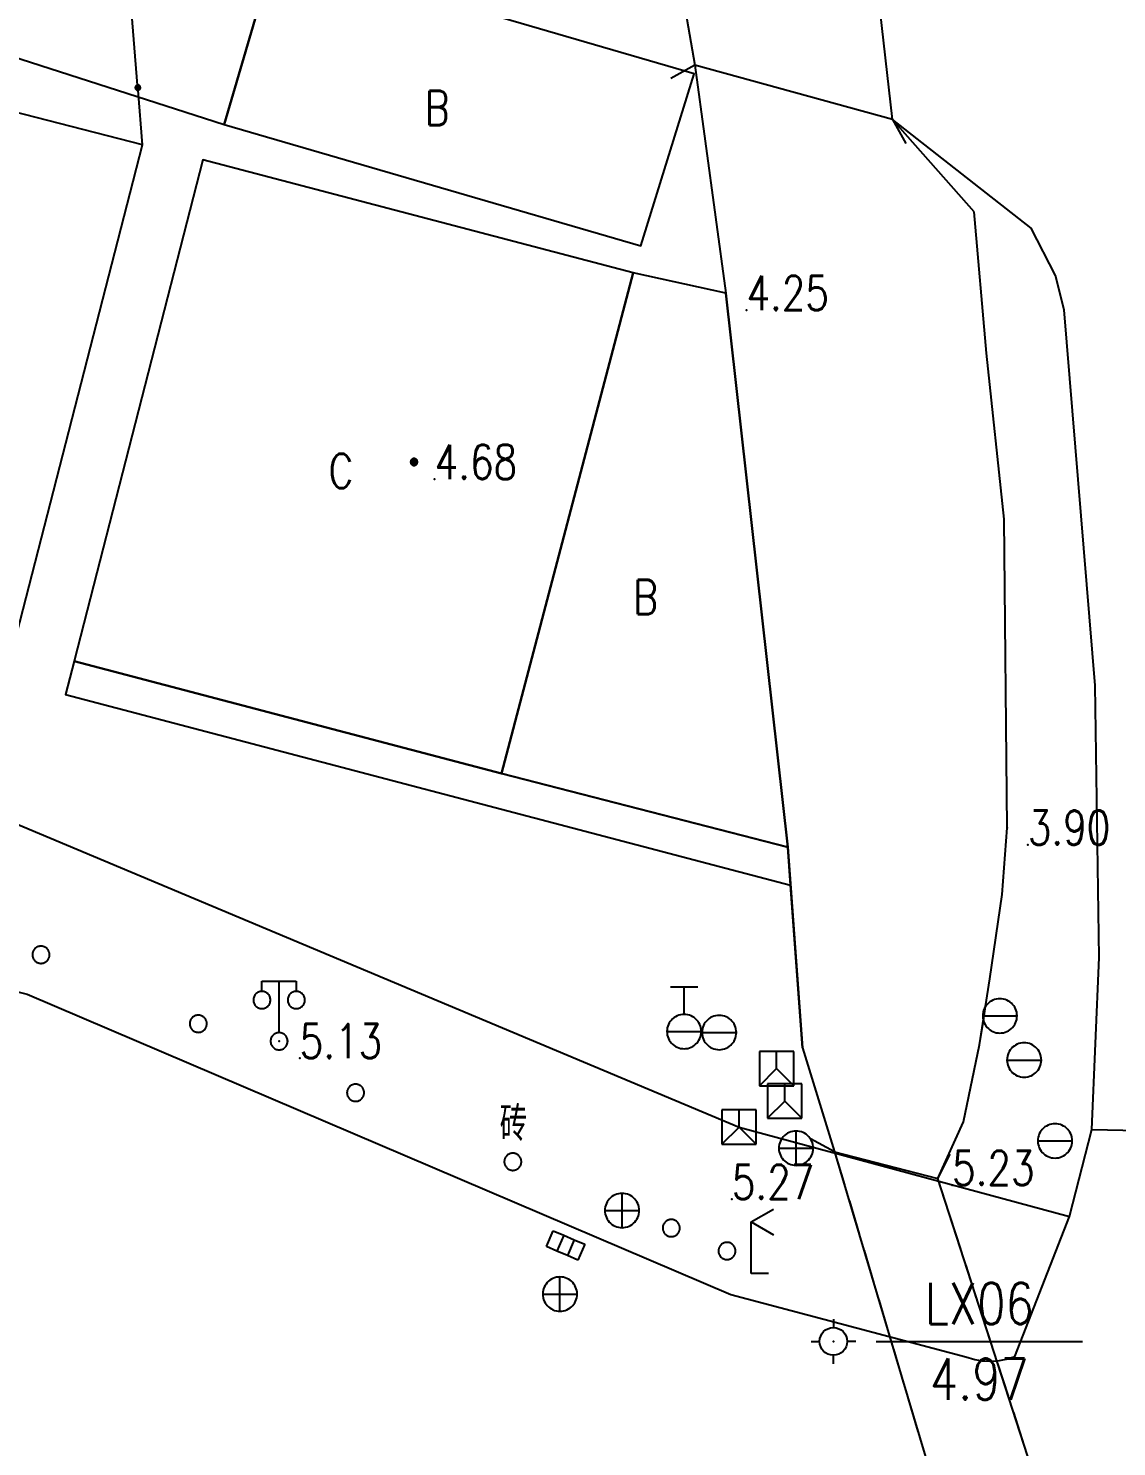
# Model space of a CAD drawing. Extents: x 500064 to 501389, y 2542464 to 2545400.
# Drawn here: x 500824.22 to 500855.9, y 2542714.84 to 2542756.12 of the extents above; entities that cross this region are included whole.
import ezdxf
from ezdxf.enums import TextEntityAlignment as Align

# ---------------------------------------------------------------- set-up
doc = ezdxf.new("R2010")
doc.units = 0
doc.header["$LTSCALE"] = 0.5
doc.linetypes.add('CENTER', pattern=[50.8, 31.75, -6.35, 6.35, -6.35])
doc.layers.get('0').update_dxf_attribs({"linetype": 'CONTINUOUS', "lineweight": 5})
doc.layers.add('地形图', color=8, linetype='CONTINUOUS')
doc.styles.add('HZ', font='romans.shx', dxfattribs={"width": 0.8, "bigfont": 'hztxt.shx'})
doc.linetypes.add('10421', pattern='A,2,[150,AAA.SHX,S=1,R=0,X=0,Y=1],1e-11', length=2)

# ---------------------------------------------------------------- blocks, each defined once
blk = doc.blocks.new('gc116')
for p, q in [((0, 1.3), (0, 0.8)), ((-1.3, 0), (-0.8, 0)), ((1.3, 0), (0.8, 0)), ((0, -1.3), (0, -0.8))]:
    blk.add_line(p, q)
blk.add_circle((0, 0), 0.8)
blk.add_point((0, 0))

msp = doc.modelspace()

# ---------------------------------------------------------------- linework, layer by layer
at = {"layer": '地形图', "linetype": 'Continuous'}
msp.add_line((500848.901, 2542717.9), (500854.901, 2542717.9), dxfattribs=at)
at = {"layer": '地形图', "linetype": '10421', "flags": 128}
msp.add_lwpolyline([(500754.203, 2542974.695), (500766.756, 2542979.856), (500771.623, 2542981.856), (500781.237, 2542982.491), (500786.024, 2542983.55), (500800.67, 2542986.791), (500806.428, 2542987.484), (500807.978, 2542983.96), (500810.981, 2542970.388), (500810.231, 2542968.694), (500811.306, 2542955.454), (500814.267, 2542955.752), (500815.332, 2542919.979), (500816.974, 2542911.232), (500820.027, 2542898.551), (500822.57, 2542885.284), (500823.999, 2542874), (500824.709, 2542862.41), (500825.755, 2542857.145), (500831.565, 2542824.91), (500833.464, 2542814.092), (500834.25, 2542812.692), (500834.285, 2542812.631), (500835.498, 2542807.063), (500836.163, 2542806.226), (500836.427, 2542805.361), (500836.608, 2542804.445), (500837.116, 2542800.81), (500837.792, 2542796.37), (500838.044, 2542793.116), (500837.987, 2542791.001), (500837.869, 2542789.132), (500837.871, 2542786.994), (500838.011, 2542783.971), (500839.096, 2542779.115), (500840.223, 2542774.863), (500841.15, 2542770.816), (500841.902, 2542767.907), (500842.468, 2542765.354), (500843.041, 2542761.362), (500842.763, 2542759.962), (500843.616, 2542755.054), (500844.521, 2542748.413), (500846.324, 2542732.29), (500846.754, 2542726.443), (500847.689, 2542723.418), (500854.649, 2542700.048), (500855.09, 2542699.943), (500858.298, 2542699.182), (500850.693, 2542722.64), (500851.439, 2542724.29), (500851.909, 2542726.528), (500852.204, 2542728.454), (500852.562, 2542730.905), (500852.714, 2542732.854), (500852.624, 2542741.836), (500852.113, 2542746.665), (500851.754, 2542750.779), (500849.371, 2542753.466), (500848.798, 2542758.505), (500849.085, 2542762.204), (500848.623, 2542768.831), (500845.934, 2542785.506), (500845.042, 2542798.204), (500844.494, 2542803.044), (500843.723, 2542805.076), (500842.639, 2542806.261), (500840.726, 2542807.863), (500839.662, 2542813.715), (500839, 2542816.562), (500838.077, 2542819.972), (500834.804, 2542838.464), (500832.418, 2542855.46), (500829.995, 2542873.409), (500829.605, 2542876.218), (500829.128, 2542879.144), (500828.835, 2542880.616), (500827.521, 2542886.528), (500825.949, 2542892.949), (500824.779, 2542897.856), (500823.22, 2542905.406), (500822.712, 2542908.768), (500822.287, 2542912.716), (500821.557, 2542920.901), (500817.898, 2542920.58), (500817.649, 2542956.094), (500816.583, 2542960.45), (500816.1, 2542970.382), (500815.529, 2542978.477), (500815.494, 2542984.207), (500815.638, 2542987.326), (500815.783, 2542989.782), (500815.828, 2542990.167), (500816.047, 2542990.819), (500816.36, 2542991.191), (500816.876, 2542991.479), (500817.597, 2542991.669), (500820.79, 2542992.117), (500825.962, 2542992.799), (500831.554, 2542993.527), (500833.603, 2542993.788), (500834.268, 2542993.813), (500835.917, 2542993.668), (500837.277, 2542997.218), (500847.327, 2542998.788), (500852.507, 2542997.898), (500857.497, 2542998.421), (500866.435, 2542999.958), (500868.339, 2542999.958), (500877.436, 2543001.987), (500883.589, 2543003.61), (500883.838, 2543003.634), (500898.384, 2543004.793), (500910.656, 2543007.233), (500925.139, 2543009.502), (500943.109, 2543010.488), (500961.295, 2543011.662), (500971.348, 2543007.629), (500977.238, 2543002.479), (500975.728, 2543000.389), (500988.993, 2542994.361), (500993.388, 2542992.284), (500997.059, 2542990.332), (500998.052, 2542989.806), (501004.587, 2542986.783), (501007.126, 2542985.473), (501009.481, 2542984.17), (501011.153, 2542983.218), (501012.799, 2542982.6), (501014.711, 2542982.36), (501018.28, 2542982.212), (501036.032, 2542981.946), (501049.83, 2542981.54), (501053.699, 2542981.364), (501060.811, 2542981.03), (501068.164, 2542980.612), (501074.273, 2542979.952), (501077.348, 2542979.504), (501080.342, 2542978.964), (501082.603, 2542978.416), (501085.519, 2542977.537), (501089.257, 2542976.244), (501091.455, 2542975.57), (501093.527, 2542975.247), (501100.687, 2542976.721), (501106.438, 2542977.058), (501111.595, 2542977.501), (501115.833, 2542978.212), (501120.394, 2542979.147), (501130.098, 2542981.504), (501138.147, 2542984.689), (501145.934, 2542987.982), (501159.061, 2542995.793), (501160.733, 2542996.98), (501168.84, 2543003.851), (501173.559, 2543008.622), (501180.329, 2543015.742), (501184.08, 2543019.869), (501186.556, 2543022.802), (501190.889, 2543028.689), (501192.739, 2543030.989), (501196.244, 2543034.859)], dxfattribs=at)
at = {"layer": '地形图'}
for points in [[(500827.398, 2542754.472), (500824.327, 2542792.685)], [(500843.616, 2542755.054), (500842.92, 2542754.659)], [(500849.371, 2542753.466), (500843.616, 2542755.054)], [(500843.616, 2542755.054), (500844.521, 2542748.413), (500846.324, 2542732.29), (500846.406, 2542731.181), (500846.754, 2542726.443), (500847.689, 2542723.418)], [(500827.402, 2542754.322), (500827.41, 2542754.322), (500827.417, 2542754.323), (500827.425, 2542754.325), (500827.432, 2542754.328), (500827.433, 2542754.328), (500827.434, 2542754.329), (500827.439, 2542754.331), (500827.445, 2542754.335), (500827.451, 2542754.339), (500827.457, 2542754.344), (500827.462, 2542754.35), (500827.467, 2542754.356), (500827.47, 2542754.362), (500827.473, 2542754.37), (500827.476, 2542754.377), (500827.478, 2542754.384), (500827.479, 2542754.392), (500827.479, 2542754.399), (500827.478, 2542754.407), (500827.477, 2542754.414), (500827.475, 2542754.422), (500827.472, 2542754.429), (500827.468, 2542754.436), (500827.464, 2542754.442), (500827.459, 2542754.448), (500827.454, 2542754.453), (500827.448, 2542754.458), (500827.442, 2542754.462), (500827.435, 2542754.465), (500827.428, 2542754.468), (500827.425, 2542754.469), (500827.423, 2542754.47), (500827.42, 2542754.47), (500827.413, 2542754.472), (500827.405, 2542754.472), (500827.398, 2542754.472), (500827.39, 2542754.471), (500827.382, 2542754.469), (500827.375, 2542754.466), (500827.373, 2542754.466), (500827.368, 2542754.463), (500827.361, 2542754.459), (500827.355, 2542754.454), (500827.349, 2542754.449), (500827.344, 2542754.443), (500827.34, 2542754.436), (500827.337, 2542754.432), (500827.336, 2542754.429), (500827.333, 2542754.422), (500827.331, 2542754.415), (500827.329, 2542754.407), (500827.329, 2542754.399), (500827.329, 2542754.391), (500827.33, 2542754.383), (500827.332, 2542754.376), (500827.335, 2542754.368), (500827.338, 2542754.361), (500827.342, 2542754.355), (500827.347, 2542754.348), (500827.352, 2542754.343), (500827.358, 2542754.338), (500827.365, 2542754.333), (500827.372, 2542754.329), (500827.379, 2542754.326), (500827.383, 2542754.325), (500827.384, 2542754.325), (500827.386, 2542754.324), (500827.394, 2542754.323), (500827.402, 2542754.322)], [(500827.337, 2542754.432), (500827.383, 2542754.325), (500827.384, 2542754.325), (500827.373, 2542754.466), (500827.375, 2542754.466), (500827.404, 2542754.397), (500827.433, 2542754.328), (500827.434, 2542754.329), (500827.423, 2542754.47), (500827.425, 2542754.469), (500827.47, 2542754.362)], [(500827.538, 2542752.728), (500827.41, 2542754.322), (500827.404, 2542754.397), (500827.398, 2542754.472)], [(500854.528, 2542721.534), (500855.173, 2542724.065), (500855.385, 2542729.079), (500855.275, 2542736.997), (500854.367, 2542747.926), (500854.118, 2542748.925), (500853.413, 2542750.31), (500849.371, 2542753.466)], [(500851.754, 2542750.779), (500849.371, 2542753.466)], [(500849.371, 2542753.466), (500849.765, 2542752.77)], [(500850.693, 2542722.641), (500851.439, 2542724.29), (500851.909, 2542726.528), (500852.018, 2542727.239), (500852.039, 2542727.375), (500852.081, 2542727.649), (500852.204, 2542728.454), (500852.563, 2542730.905), (500852.714, 2542732.854), (500852.624, 2542741.836), (500852.113, 2542746.665), (500851.754, 2542750.779)], [(500764.031, 2542744.927), (500763.228, 2542741.395), (500763.332, 2542740.927), (500763.516, 2542740.539), (500763.676, 2542740.315), (500763.93, 2542740.058), (500764.216, 2542739.856), (500764.504, 2542739.718), (500764.888, 2542739.612), (500782.111, 2542735.163), (500804.555, 2542732.978), (500824.186, 2542728.012), (500844.669, 2542719.268), (500851.509, 2542717.446), (500851.771, 2542717.371), (500851.98, 2542717.337), (500852.197, 2542717.324), (500852.437, 2542717.337), (500852.684, 2542717.381), (500852.935, 2542717.458), (500854.528, 2542721.534)], [(500835.445, 2542743.399), (500835.456, 2542743.399), (500835.466, 2542743.401), (500835.476, 2542743.404), (500835.486, 2542743.407), (500835.495, 2542743.412), (500835.504, 2542743.418), (500835.512, 2542743.425), (500835.519, 2542743.432), (500835.526, 2542743.44), (500835.529, 2542743.445), (500835.532, 2542743.449), (500835.536, 2542743.458), (500835.54, 2542743.468), (500835.543, 2542743.478), (500835.545, 2542743.488), (500835.545, 2542743.499), (500835.545, 2542743.509), (500835.543, 2542743.52), (500835.54, 2542743.53), (500835.536, 2542743.539), (500835.533, 2542743.546), (500835.532, 2542743.549), (500835.526, 2542743.558), (500835.519, 2542743.566), (500835.512, 2542743.573), (500835.504, 2542743.58), (500835.495, 2542743.585), (500835.494, 2542743.586), (500835.486, 2542743.59), (500835.476, 2542743.594), (500835.466, 2542743.597), (500835.456, 2542743.598), (500835.445, 2542743.599), (500835.435, 2542743.598), (500835.424, 2542743.597), (500835.414, 2542743.594), (500835.404, 2542743.59), (500835.395, 2542743.585), (500835.386, 2542743.58), (500835.378, 2542743.573), (500835.371, 2542743.566), (500835.364, 2542743.558), (500835.361, 2542743.553), (500835.359, 2542743.549), (500835.354, 2542743.539), (500835.35, 2542743.53), (500835.347, 2542743.52), (500835.346, 2542743.509), (500835.345, 2542743.499), (500835.346, 2542743.488), (500835.347, 2542743.478), (500835.35, 2542743.468), (500835.354, 2542743.458), (500835.357, 2542743.452), (500835.359, 2542743.449), (500835.364, 2542743.44), (500835.371, 2542743.432), (500835.378, 2542743.425), (500835.386, 2542743.418), (500835.395, 2542743.412), (500835.396, 2542743.412), (500835.404, 2542743.407), (500835.414, 2542743.404), (500835.424, 2542743.401), (500835.435, 2542743.399), (500835.445, 2542743.399)], [(500835.396, 2542743.412), (500835.529, 2542743.445), (500835.532, 2542743.449), (500835.359, 2542743.449), (500835.357, 2542743.452), (500835.545, 2542743.499), (500835.345, 2542743.499), (500835.533, 2542743.546), (500835.532, 2542743.549), (500835.359, 2542743.549), (500835.361, 2542743.553), (500835.494, 2542743.586)], [(500825.548, 2542737.698), (500825.294, 2542736.73), (500846.406, 2542731.181), (500846.324, 2542732.29)], [(500822.96, 2542733.342), (500844.909, 2542724.137), (500854.528, 2542721.534)], [(500846.754, 2542726.443), (500846.406, 2542731.181), (500846.324, 2542732.29)], [(500824.591, 2542728.905), (500824.607, 2542728.906), (500824.622, 2542728.908), (500824.638, 2542728.911), (500824.653, 2542728.914), (500824.668, 2542728.919), (500824.683, 2542728.925), (500824.697, 2542728.932), (500824.711, 2542728.939), (500824.724, 2542728.947), (500824.737, 2542728.957), (500824.749, 2542728.967), (500824.76, 2542728.977), (500824.771, 2542728.989), (500824.781, 2542729.001), (500824.79, 2542729.013), (500824.799, 2542729.027), (500824.807, 2542729.04), (500824.813, 2542729.054), (500824.819, 2542729.069), (500824.824, 2542729.084), (500824.828, 2542729.099), (500824.831, 2542729.115), (500824.833, 2542729.13), (500824.834, 2542729.146), (500824.834, 2542729.161), (500824.833, 2542729.177), (500824.832, 2542729.193), (500824.829, 2542729.208), (500824.825, 2542729.223), (500824.82, 2542729.238), (500824.814, 2542729.253), (500824.808, 2542729.267), (500824.8, 2542729.281), (500824.792, 2542729.294), (500824.783, 2542729.307), (500824.773, 2542729.319), (500824.762, 2542729.331), (500824.751, 2542729.342), (500824.739, 2542729.352), (500824.726, 2542729.361), (500824.713, 2542729.369), (500824.699, 2542729.377), (500824.685, 2542729.384), (500824.67, 2542729.39), (500824.655, 2542729.395), (500824.64, 2542729.399), (500824.625, 2542729.402), (500824.609, 2542729.404), (500824.594, 2542729.405), (500824.578, 2542729.405), (500824.562, 2542729.404), (500824.547, 2542729.402), (500824.531, 2542729.399), (500824.516, 2542729.395), (500824.501, 2542729.391), (500824.486, 2542729.385), (500824.472, 2542729.378), (500824.458, 2542729.371), (500824.445, 2542729.362), (500824.432, 2542729.353), (500824.42, 2542729.343), (500824.409, 2542729.333), (500824.398, 2542729.321), (500824.388, 2542729.309), (500824.378, 2542729.296), (500824.37, 2542729.283), (500824.362, 2542729.269), (500824.355, 2542729.255), (500824.35, 2542729.241), (500824.345, 2542729.226), (500824.341, 2542729.211), (500824.338, 2542729.195), (500824.336, 2542729.18), (500824.335, 2542729.164), (500824.334, 2542729.148), (500824.335, 2542729.133), (500824.337, 2542729.117), (500824.34, 2542729.102), (500824.344, 2542729.086), (500824.349, 2542729.071), (500824.354, 2542729.057), (500824.361, 2542729.042), (500824.369, 2542729.029), (500824.377, 2542729.015), (500824.386, 2542729.003), (500824.396, 2542728.99), (500824.407, 2542728.979), (500824.418, 2542728.968), (500824.43, 2542728.958), (500824.443, 2542728.949), (500824.456, 2542728.94), (500824.47, 2542728.933), (500824.484, 2542728.926), (500824.499, 2542728.92), (500824.513, 2542728.915), (500824.529, 2542728.911), (500824.544, 2542728.908), (500824.56, 2542728.906), (500824.575, 2542728.905), (500824.591, 2542728.905)], [(500831.016, 2542728.088), (500831.016, 2542728.388)], [(500831.016, 2542728.388), (500831.516, 2542728.388), (500832.016, 2542728.388)], [(500831.516, 2542726.888), (500831.516, 2542728.388)], [(500832.016, 2542728.388), (500832.016, 2542728.088)], [(500831.016, 2542727.588), (500831.043, 2542727.589), (500831.068, 2542727.593), (500831.094, 2542727.6), (500831.118, 2542727.609), (500831.141, 2542727.621), (500831.163, 2542727.635), (500831.184, 2542727.652), (500831.202, 2542727.67), (500831.219, 2542727.691), (500831.233, 2542727.713), (500831.245, 2542727.736), (500831.254, 2542727.76), (500831.261, 2542727.786), (500831.265, 2542727.812), (500831.267, 2542727.838), (500831.265, 2542727.864), (500831.261, 2542727.89), (500831.254, 2542727.915), (500831.245, 2542727.939), (500831.233, 2542727.963), (500831.219, 2542727.985), (500831.202, 2542728.005), (500831.184, 2542728.024), (500831.163, 2542728.04), (500831.141, 2542728.054), (500831.118, 2542728.066), (500831.094, 2542728.075), (500831.068, 2542728.082), (500831.043, 2542728.086), (500831.016, 2542728.088), (500830.99, 2542728.086), (500830.964, 2542728.082), (500830.939, 2542728.075), (500830.915, 2542728.066), (500830.891, 2542728.054), (500830.87, 2542728.04), (500830.849, 2542728.024), (500830.831, 2542728.005), (500830.814, 2542727.985), (500830.8, 2542727.963), (500830.788, 2542727.939), (500830.779, 2542727.915), (500830.772, 2542727.89), (500830.768, 2542727.864), (500830.767, 2542727.838), (500830.768, 2542727.812), (500830.772, 2542727.786), (500830.779, 2542727.76), (500830.788, 2542727.736), (500830.8, 2542727.713), (500830.814, 2542727.691), (500830.831, 2542727.67), (500830.849, 2542727.652), (500830.87, 2542727.635), (500830.891, 2542727.621), (500830.915, 2542727.609), (500830.939, 2542727.6), (500830.964, 2542727.593), (500830.99, 2542727.589), (500831.016, 2542727.588)], [(500832.016, 2542727.588), (500832.043, 2542727.589), (500832.068, 2542727.593), (500832.094, 2542727.6), (500832.118, 2542727.609), (500832.141, 2542727.621), (500832.163, 2542727.635), (500832.184, 2542727.652), (500832.202, 2542727.67), (500832.219, 2542727.691), (500832.233, 2542727.713), (500832.245, 2542727.736), (500832.254, 2542727.76), (500832.261, 2542727.786), (500832.265, 2542727.812), (500832.266, 2542727.838), (500832.265, 2542727.864), (500832.261, 2542727.89), (500832.254, 2542727.915), (500832.245, 2542727.939), (500832.233, 2542727.963), (500832.219, 2542727.985), (500832.202, 2542728.005), (500832.184, 2542728.024), (500832.163, 2542728.04), (500832.141, 2542728.054), (500832.118, 2542728.066), (500832.094, 2542728.075), (500832.068, 2542728.082), (500832.043, 2542728.086), (500832.016, 2542728.088), (500831.99, 2542728.086), (500831.964, 2542728.082), (500831.939, 2542728.075), (500831.915, 2542728.066), (500831.891, 2542728.054), (500831.87, 2542728.04), (500831.849, 2542728.024), (500831.831, 2542728.005), (500831.814, 2542727.985), (500831.8, 2542727.963), (500831.788, 2542727.939), (500831.779, 2542727.915), (500831.772, 2542727.89), (500831.768, 2542727.864), (500831.767, 2542727.838), (500831.768, 2542727.812), (500831.772, 2542727.786), (500831.779, 2542727.76), (500831.788, 2542727.736), (500831.8, 2542727.713), (500831.814, 2542727.691), (500831.831, 2542727.67), (500831.849, 2542727.652), (500831.87, 2542727.635), (500831.891, 2542727.621), (500831.915, 2542727.609), (500831.939, 2542727.6), (500831.964, 2542727.593), (500831.99, 2542727.589), (500832.016, 2542727.588)], [(500842.907, 2542728.219), (500843.307, 2542728.219), (500843.707, 2542728.219)], [(500843.307, 2542727.419), (500843.307, 2542728.219)], [(500852.499, 2542726.875), (500852.551, 2542726.878), (500852.602, 2542726.886), (500852.653, 2542726.9), (500852.702, 2542726.918), (500852.749, 2542726.942), (500852.792, 2542726.971), (500852.833, 2542727.004), (500852.87, 2542727.041), (500852.903, 2542727.081), (500852.932, 2542727.125), (500852.955, 2542727.172), (500852.974, 2542727.221), (500852.988, 2542727.271), (500852.996, 2542727.323), (500852.999, 2542727.375), (500852.996, 2542727.428), (500852.988, 2542727.479), (500852.974, 2542727.53), (500852.955, 2542727.579), (500852.932, 2542727.625), (500852.903, 2542727.669), (500852.87, 2542727.71), (500852.833, 2542727.747), (500852.792, 2542727.78), (500852.749, 2542727.808), (500852.702, 2542727.832), (500852.653, 2542727.851), (500852.602, 2542727.864), (500852.551, 2542727.872), (500852.499, 2542727.875), (500852.446, 2542727.872), (500852.395, 2542727.864), (500852.344, 2542727.851), (500852.295, 2542727.832), (500852.249, 2542727.808), (500852.205, 2542727.78), (500852.164, 2542727.747), (500852.127, 2542727.71), (500852.094, 2542727.669), (500852.081, 2542727.649), (500852.066, 2542727.625), (500852.042, 2542727.579), (500852.023, 2542727.53), (500852.009, 2542727.479), (500852.001, 2542727.428), (500851.999, 2542727.375), (500852.001, 2542727.323), (500852.009, 2542727.271), (500852.018, 2542727.239), (500852.023, 2542727.221), (500852.042, 2542727.172), (500852.066, 2542727.125), (500852.094, 2542727.081), (500852.127, 2542727.041), (500852.164, 2542727.004), (500852.205, 2542726.971), (500852.249, 2542726.942), (500852.295, 2542726.918), (500852.344, 2542726.9), (500852.395, 2542726.886), (500852.446, 2542726.878), (500852.499, 2542726.875)], [(500829.17, 2542726.896), (500829.186, 2542726.897), (500829.201, 2542726.899), (500829.217, 2542726.902), (500829.232, 2542726.906), (500829.247, 2542726.911), (500829.261, 2542726.916), (500829.276, 2542726.923), (500829.289, 2542726.931), (500829.303, 2542726.939), (500829.316, 2542726.948), (500829.328, 2542726.958), (500829.339, 2542726.969), (500829.35, 2542726.98), (500829.36, 2542726.992), (500829.369, 2542727.005), (500829.378, 2542727.018), (500829.385, 2542727.032), (500829.392, 2542727.046), (500829.398, 2542727.061), (500829.403, 2542727.075), (500829.407, 2542727.091), (500829.41, 2542727.106), (500829.412, 2542727.122), (500829.413, 2542727.137), (500829.413, 2542727.153), (500829.412, 2542727.169), (500829.41, 2542727.184), (500829.408, 2542727.2), (500829.404, 2542727.215), (500829.399, 2542727.23), (500829.393, 2542727.245), (500829.387, 2542727.259), (500829.379, 2542727.273), (500829.371, 2542727.286), (500829.362, 2542727.299), (500829.352, 2542727.311), (500829.341, 2542727.322), (500829.33, 2542727.333), (500829.318, 2542727.343), (500829.305, 2542727.352), (500829.292, 2542727.361), (500829.278, 2542727.369), (500829.264, 2542727.375), (500829.249, 2542727.381), (500829.234, 2542727.386), (500829.219, 2542727.39), (500829.204, 2542727.393), (500829.188, 2542727.395), (500829.172, 2542727.396), (500829.157, 2542727.396), (500829.141, 2542727.395), (500829.125, 2542727.393), (500829.11, 2542727.391), (500829.095, 2542727.387), (500829.08, 2542727.382), (500829.065, 2542727.376), (500829.051, 2542727.37), (500829.037, 2542727.362), (500829.024, 2542727.354), (500829.011, 2542727.345), (500828.999, 2542727.335), (500828.987, 2542727.324), (500828.977, 2542727.313), (500828.967, 2542727.301), (500828.957, 2542727.288), (500828.949, 2542727.275), (500828.941, 2542727.261), (500828.934, 2542727.247), (500828.928, 2542727.232), (500828.924, 2542727.217), (500828.92, 2542727.202), (500828.917, 2542727.187), (500828.915, 2542727.171), (500828.913, 2542727.155), (500828.913, 2542727.14), (500828.914, 2542727.124), (500828.916, 2542727.108), (500828.919, 2542727.093), (500828.923, 2542727.078), (500828.928, 2542727.063), (500828.933, 2542727.048), (500828.94, 2542727.034), (500828.947, 2542727.02), (500828.956, 2542727.007), (500828.965, 2542726.994), (500828.975, 2542726.982), (500828.986, 2542726.97), (500828.997, 2542726.96), (500829.009, 2542726.95), (500829.022, 2542726.94), (500829.035, 2542726.932), (500829.049, 2542726.924), (500829.063, 2542726.917), (500829.077, 2542726.912), (500829.092, 2542726.907), (500829.108, 2542726.903), (500829.123, 2542726.9), (500829.139, 2542726.898), (500829.154, 2542726.897), (500829.17, 2542726.896)], [(500843.307, 2542726.419), (500843.359, 2542726.422), (500843.411, 2542726.43), (500843.462, 2542726.444), (500843.51, 2542726.463), (500843.557, 2542726.486), (500843.601, 2542726.515), (500843.642, 2542726.548), (500843.679, 2542726.585), (500843.711, 2542726.625), (500843.74, 2542726.669), (500843.764, 2542726.716), (500843.783, 2542726.765), (500843.796, 2542726.815), (500843.804, 2542726.867), (500843.807, 2542726.919), (500843.804, 2542726.972), (500843.796, 2542727.023), (500843.783, 2542727.074), (500843.764, 2542727.123), (500843.74, 2542727.169), (500843.711, 2542727.213), (500843.679, 2542727.254), (500843.642, 2542727.291), (500843.601, 2542727.324), (500843.557, 2542727.352), (500843.51, 2542727.376), (500843.462, 2542727.395), (500843.411, 2542727.408), (500843.359, 2542727.417), (500843.307, 2542727.419), (500843.255, 2542727.417), (500843.203, 2542727.408), (500843.152, 2542727.395), (500843.104, 2542727.376), (500843.057, 2542727.352), (500843.013, 2542727.324), (500842.972, 2542727.291), (500842.935, 2542727.254), (500842.902, 2542727.213), (500842.874, 2542727.169), (500842.85, 2542727.123), (500842.831, 2542727.074), (500842.818, 2542727.023), (500842.81, 2542726.972), (500842.807, 2542726.919), (500842.81, 2542726.867), (500842.818, 2542726.815), (500842.831, 2542726.765), (500842.85, 2542726.716), (500842.874, 2542726.669), (500842.902, 2542726.625), (500842.935, 2542726.585), (500842.972, 2542726.548), (500843.013, 2542726.515), (500843.057, 2542726.486), (500843.104, 2542726.463), (500843.152, 2542726.444), (500843.203, 2542726.43), (500843.255, 2542726.422), (500843.307, 2542726.419)], [(500844.328, 2542726.391), (500844.381, 2542726.394), (500844.432, 2542726.402), (500844.483, 2542726.416), (500844.532, 2542726.435), (500844.578, 2542726.458), (500844.622, 2542726.487), (500844.663, 2542726.52), (500844.7, 2542726.557), (500844.733, 2542726.598), (500844.761, 2542726.641), (500844.785, 2542726.688), (500844.804, 2542726.737), (500844.817, 2542726.787), (500844.825, 2542726.839), (500844.828, 2542726.891), (500844.825, 2542726.944), (500844.817, 2542726.995), (500844.804, 2542727.046), (500844.785, 2542727.095), (500844.761, 2542727.141), (500844.733, 2542727.185), (500844.7, 2542727.226), (500844.663, 2542727.263), (500844.622, 2542727.296), (500844.578, 2542727.324), (500844.532, 2542727.348), (500844.483, 2542727.367), (500844.432, 2542727.38), (500844.381, 2542727.389), (500844.328, 2542727.391), (500844.276, 2542727.389), (500844.224, 2542727.38), (500844.174, 2542727.367), (500844.125, 2542727.348), (500844.078, 2542727.324), (500844.034, 2542727.296), (500843.994, 2542727.263), (500843.957, 2542727.226), (500843.924, 2542727.185), (500843.895, 2542727.141), (500843.871, 2542727.095), (500843.853, 2542727.046), (500843.839, 2542726.995), (500843.831, 2542726.944), (500843.828, 2542726.891), (500843.831, 2542726.839), (500843.839, 2542726.787), (500843.853, 2542726.737), (500843.871, 2542726.688), (500843.895, 2542726.641), (500843.924, 2542726.598), (500843.957, 2542726.557), (500843.994, 2542726.52), (500844.034, 2542726.487), (500844.078, 2542726.458), (500844.125, 2542726.435), (500844.174, 2542726.416), (500844.224, 2542726.402), (500844.276, 2542726.394), (500844.328, 2542726.391)], [(500851.999, 2542727.375), (500852.039, 2542727.375), (500852.999, 2542727.375)], [(500831.516, 2542726.388), (500831.543, 2542726.389), (500831.568, 2542726.393), (500831.594, 2542726.4), (500831.618, 2542726.409), (500831.641, 2542726.421), (500831.663, 2542726.435), (500831.684, 2542726.452), (500831.702, 2542726.47), (500831.719, 2542726.491), (500831.733, 2542726.513), (500831.745, 2542726.536), (500831.754, 2542726.56), (500831.761, 2542726.586), (500831.765, 2542726.612), (500831.767, 2542726.638), (500831.765, 2542726.664), (500831.761, 2542726.69), (500831.754, 2542726.715), (500831.745, 2542726.739), (500831.733, 2542726.763), (500831.719, 2542726.785), (500831.702, 2542726.805), (500831.684, 2542726.823), (500831.663, 2542726.84), (500831.641, 2542726.854), (500831.618, 2542726.866), (500831.594, 2542726.875), (500831.568, 2542726.882), (500831.543, 2542726.886), (500831.516, 2542726.888), (500831.49, 2542726.886), (500831.464, 2542726.882), (500831.439, 2542726.875), (500831.415, 2542726.866), (500831.391, 2542726.854), (500831.37, 2542726.84), (500831.349, 2542726.823), (500831.331, 2542726.805), (500831.314, 2542726.785), (500831.3, 2542726.763), (500831.288, 2542726.739), (500831.279, 2542726.715), (500831.272, 2542726.69), (500831.268, 2542726.664), (500831.267, 2542726.638), (500831.268, 2542726.612), (500831.272, 2542726.586), (500831.279, 2542726.56), (500831.288, 2542726.536), (500831.3, 2542726.513), (500831.314, 2542726.491), (500831.331, 2542726.47), (500831.349, 2542726.452), (500831.37, 2542726.435), (500831.391, 2542726.421), (500831.415, 2542726.409), (500831.439, 2542726.4), (500831.464, 2542726.393), (500831.49, 2542726.389), (500831.516, 2542726.388)], [(500842.807, 2542726.919), (500843.807, 2542726.919)], [(500843.828, 2542726.891), (500844.828, 2542726.891)], [(500845.499, 2542726.341), (500845.499, 2542725.341)], [(500846.499, 2542726.341), (500845.999, 2542726.341), (500845.499, 2542726.341)], [(500845.999, 2542725.841), (500845.999, 2542726.341)], [(500846.499, 2542725.341), (500846.499, 2542725.394), (500846.499, 2542726.341)], [(500853.206, 2542725.591), (500853.258, 2542725.594), (500853.31, 2542725.602), (500853.36, 2542725.616), (500853.409, 2542725.634), (500853.456, 2542725.658), (500853.5, 2542725.687), (500853.54, 2542725.72), (500853.578, 2542725.757), (500853.61, 2542725.797), (500853.639, 2542725.841), (500853.663, 2542725.888), (500853.682, 2542725.937), (500853.695, 2542725.987), (500853.703, 2542726.039), (500853.706, 2542726.091), (500853.703, 2542726.144), (500853.695, 2542726.195), (500853.682, 2542726.246), (500853.663, 2542726.295), (500853.639, 2542726.341), (500853.61, 2542726.385), (500853.578, 2542726.426), (500853.54, 2542726.463), (500853.5, 2542726.496), (500853.456, 2542726.524), (500853.409, 2542726.548), (500853.36, 2542726.567), (500853.31, 2542726.58), (500853.258, 2542726.589), (500853.206, 2542726.591), (500853.154, 2542726.589), (500853.102, 2542726.58), (500853.051, 2542726.567), (500853.003, 2542726.548), (500852.956, 2542726.524), (500852.912, 2542726.496), (500852.871, 2542726.463), (500852.834, 2542726.426), (500852.801, 2542726.385), (500852.773, 2542726.341), (500852.749, 2542726.295), (500852.73, 2542726.246), (500852.717, 2542726.195), (500852.709, 2542726.144), (500852.706, 2542726.091), (500852.709, 2542726.039), (500852.717, 2542725.987), (500852.73, 2542725.937), (500852.749, 2542725.888), (500852.773, 2542725.841), (500852.801, 2542725.797), (500852.834, 2542725.757), (500852.871, 2542725.72), (500852.912, 2542725.687), (500852.956, 2542725.658), (500853.003, 2542725.634), (500853.051, 2542725.616), (500853.102, 2542725.602), (500853.154, 2542725.594), (500853.206, 2542725.591)], [(500852.706, 2542726.091), (500853.706, 2542726.091)], [(500845.499, 2542725.341), (500845.999, 2542725.841)], [(500845.999, 2542725.841), (500846.446, 2542725.394), (500846.499, 2542725.341)], [(500833.749, 2542724.888), (500833.764, 2542724.889), (500833.78, 2542724.891), (500833.795, 2542724.894), (500833.811, 2542724.897), (500833.826, 2542724.902), (500833.84, 2542724.908), (500833.855, 2542724.914), (500833.868, 2542724.922), (500833.882, 2542724.93), (500833.894, 2542724.94), (500833.907, 2542724.949), (500833.918, 2542724.96), (500833.929, 2542724.972), (500833.939, 2542724.984), (500833.948, 2542724.996), (500833.957, 2542725.01), (500833.964, 2542725.023), (500833.971, 2542725.037), (500833.977, 2542725.052), (500833.982, 2542725.067), (500833.986, 2542725.082), (500833.989, 2542725.097), (500833.991, 2542725.113), (500833.992, 2542725.129), (500833.992, 2542725.144), (500833.991, 2542725.16), (500833.989, 2542725.176), (500833.986, 2542725.191), (500833.983, 2542725.206), (500833.978, 2542725.221), (500833.972, 2542725.236), (500833.965, 2542725.25), (500833.958, 2542725.264), (500833.95, 2542725.277), (500833.94, 2542725.29), (500833.931, 2542725.302), (500833.92, 2542725.314), (500833.908, 2542725.325), (500833.896, 2542725.335), (500833.884, 2542725.344), (500833.87, 2542725.352), (500833.857, 2542725.36), (500833.843, 2542725.367), (500833.828, 2542725.373), (500833.813, 2542725.378), (500833.798, 2542725.382), (500833.783, 2542725.385), (500833.767, 2542725.387), (500833.751, 2542725.388), (500833.736, 2542725.388), (500833.72, 2542725.387), (500833.704, 2542725.385), (500833.689, 2542725.382), (500833.674, 2542725.378), (500833.659, 2542725.373), (500833.644, 2542725.368), (500833.63, 2542725.361), (500833.616, 2542725.354), (500833.603, 2542725.345), (500833.59, 2542725.336), (500833.578, 2542725.326), (500833.566, 2542725.315), (500833.555, 2542725.304), (500833.545, 2542725.292), (500833.536, 2542725.279), (500833.528, 2542725.266), (500833.52, 2542725.252), (500833.513, 2542725.238), (500833.507, 2542725.224), (500833.502, 2542725.209), (500833.498, 2542725.194), (500833.495, 2542725.178), (500833.493, 2542725.163), (500833.492, 2542725.147), (500833.492, 2542725.131), (500833.493, 2542725.116), (500833.495, 2542725.1), (500833.498, 2542725.085), (500833.502, 2542725.069), (500833.507, 2542725.054), (500833.512, 2542725.04), (500833.519, 2542725.025), (500833.526, 2542725.012), (500833.535, 2542724.998), (500833.544, 2542724.986), (500833.554, 2542724.973), (500833.564, 2542724.962), (500833.576, 2542724.951), (500833.588, 2542724.941), (500833.601, 2542724.932), (500833.614, 2542724.923), (500833.628, 2542724.916), (500833.642, 2542724.909), (500833.656, 2542724.903), (500833.671, 2542724.898), (500833.686, 2542724.894), (500833.702, 2542724.891), (500833.717, 2542724.889), (500833.733, 2542724.888), (500833.749, 2542724.888)], [(500845.499, 2542725.341), (500845.737, 2542725.341), (500846.237, 2542725.341), (500846.499, 2542725.341)], [(500845.737, 2542725.394), (500845.737, 2542725.341), (500845.737, 2542724.394)], [(500846.737, 2542725.394), (500846.499, 2542725.394), (500846.446, 2542725.394), (500846.237, 2542725.394), (500845.737, 2542725.394)], [(500846.237, 2542724.894), (500846.237, 2542725.341), (500846.237, 2542725.394)], [(500846.737, 2542724.394), (500846.737, 2542725.394)], [(500845.737, 2542724.394), (500846.237, 2542724.894)], [(500846.237, 2542724.894), (500846.737, 2542724.394)], [(500844.409, 2542724.637), (500844.409, 2542723.637)], [(500845.409, 2542724.637), (500844.909, 2542724.637), (500844.409, 2542724.637)], [(500844.909, 2542724.137), (500844.909, 2542724.637)], [(500845.409, 2542723.637), (500845.409, 2542724.637)], [(500845.737, 2542724.394), (500846.737, 2542724.394)], [(500844.409, 2542723.637), (500844.909, 2542724.137)], [(500844.909, 2542724.137), (500845.409, 2542723.637)], [(500846.566, 2542723.024), (500846.619, 2542723.026), (500846.67, 2542723.035), (500846.721, 2542723.048), (500846.77, 2542723.067), (500846.816, 2542723.091), (500846.86, 2542723.119), (500846.901, 2542723.152), (500846.938, 2542723.189), (500846.971, 2542723.23), (500846.999, 2542723.274), (500847.023, 2542723.32), (500847.042, 2542723.369), (500847.055, 2542723.42), (500847.064, 2542723.471), (500847.066, 2542723.524), (500847.064, 2542723.576), (500847.055, 2542723.628), (500847.042, 2542723.678), (500847.023, 2542723.727), (500846.999, 2542723.774), (500846.971, 2542723.818), (500846.938, 2542723.858), (500846.901, 2542723.895), (500846.86, 2542723.928), (500846.816, 2542723.957), (500846.77, 2542723.98), (500846.721, 2542723.999), (500846.67, 2542724.013), (500846.619, 2542724.021), (500846.566, 2542724.024), (500846.514, 2542724.021), (500846.462, 2542724.013), (500846.412, 2542723.999), (500846.363, 2542723.98), (500846.316, 2542723.957), (500846.273, 2542723.928), (500846.232, 2542723.895), (500846.195, 2542723.858), (500846.162, 2542723.818), (500846.133, 2542723.774), (500846.11, 2542723.727), (500846.091, 2542723.678), (500846.077, 2542723.628), (500846.069, 2542723.576), (500846.066, 2542723.524), (500846.069, 2542723.471), (500846.077, 2542723.42), (500846.091, 2542723.369), (500846.11, 2542723.32), (500846.133, 2542723.274), (500846.162, 2542723.23), (500846.195, 2542723.189), (500846.232, 2542723.152), (500846.273, 2542723.119), (500846.316, 2542723.091), (500846.363, 2542723.067), (500846.412, 2542723.048), (500846.462, 2542723.035), (500846.514, 2542723.026), (500846.566, 2542723.024)], [(500846.566, 2542723.024), (500846.566, 2542723.524), (500846.566, 2542724.024)], [(500854.104, 2542723.236), (500854.156, 2542723.239), (500854.208, 2542723.247), (500854.259, 2542723.261), (500854.307, 2542723.28), (500854.354, 2542723.303), (500854.398, 2542723.332), (500854.439, 2542723.365), (500854.476, 2542723.402), (500854.509, 2542723.442), (500854.537, 2542723.486), (500854.561, 2542723.533), (500854.58, 2542723.582), (500854.593, 2542723.632), (500854.601, 2542723.684), (500854.604, 2542723.736), (500854.601, 2542723.789), (500854.593, 2542723.84), (500854.58, 2542723.891), (500854.561, 2542723.94), (500854.537, 2542723.986), (500854.509, 2542724.03), (500854.476, 2542724.071), (500854.439, 2542724.108), (500854.398, 2542724.141), (500854.354, 2542724.169), (500854.307, 2542724.193), (500854.259, 2542724.212), (500854.208, 2542724.225), (500854.156, 2542724.234), (500854.104, 2542724.236), (500854.052, 2542724.234), (500854, 2542724.225), (500853.95, 2542724.212), (500853.901, 2542724.193), (500853.854, 2542724.169), (500853.81, 2542724.141), (500853.77, 2542724.108), (500853.733, 2542724.071), (500853.7, 2542724.03), (500853.671, 2542723.986), (500853.647, 2542723.94), (500853.629, 2542723.891), (500853.615, 2542723.84), (500853.607, 2542723.789), (500853.604, 2542723.736), (500853.607, 2542723.684), (500853.615, 2542723.632), (500853.629, 2542723.582), (500853.647, 2542723.533), (500853.671, 2542723.486), (500853.7, 2542723.442), (500853.733, 2542723.402), (500853.77, 2542723.365), (500853.81, 2542723.332), (500853.854, 2542723.303), (500853.901, 2542723.28), (500853.95, 2542723.261), (500854, 2542723.247), (500854.052, 2542723.239), (500854.104, 2542723.236)], [(500855.173, 2542724.065), (500867.399, 2542723.803), (500870.792, 2542722.982)], [(500844.409, 2542723.637), (500845.409, 2542723.637)], [(500846.066, 2542723.524), (500846.566, 2542723.524), (500847.066, 2542723.524)], [(500847.689, 2542723.418), (500846.986, 2542723.798)], [(500853.604, 2542723.736), (500854.604, 2542723.736)], [(500838.328, 2542722.879), (500838.343, 2542722.88), (500838.359, 2542722.882), (500838.374, 2542722.885), (500838.39, 2542722.889), (500838.405, 2542722.894), (500838.419, 2542722.899), (500838.433, 2542722.906), (500838.447, 2542722.913), (500838.461, 2542722.922), (500838.473, 2542722.931), (500838.485, 2542722.941), (500838.497, 2542722.952), (500838.508, 2542722.963), (500838.518, 2542722.975), (500838.527, 2542722.988), (500838.536, 2542723.001), (500838.543, 2542723.015), (500838.55, 2542723.029), (500838.556, 2542723.043), (500838.561, 2542723.058), (500838.565, 2542723.074), (500838.568, 2542723.089), (500838.57, 2542723.105), (500838.571, 2542723.12), (500838.571, 2542723.136), (500838.57, 2542723.152), (500838.568, 2542723.167), (500838.565, 2542723.183), (500838.561, 2542723.198), (500838.557, 2542723.213), (500838.551, 2542723.227), (500838.544, 2542723.242), (500838.537, 2542723.256), (500838.528, 2542723.269), (500838.519, 2542723.282), (500838.509, 2542723.294), (500838.499, 2542723.305), (500838.487, 2542723.316), (500838.475, 2542723.326), (500838.463, 2542723.335), (500838.449, 2542723.344), (500838.436, 2542723.351), (500838.421, 2542723.358), (500838.407, 2542723.364), (500838.392, 2542723.369), (500838.377, 2542723.373), (500838.361, 2542723.376), (500838.346, 2542723.378), (500838.33, 2542723.379), (500838.314, 2542723.379), (500838.299, 2542723.378), (500838.283, 2542723.376), (500838.268, 2542723.374), (500838.252, 2542723.37), (500838.238, 2542723.365), (500838.223, 2542723.359), (500838.209, 2542723.353), (500838.195, 2542723.345), (500838.182, 2542723.337), (500838.169, 2542723.328), (500838.157, 2542723.318), (500838.145, 2542723.307), (500838.134, 2542723.296), (500838.124, 2542723.284), (500838.115, 2542723.271), (500838.106, 2542723.258), (500838.099, 2542723.244), (500838.092, 2542723.23), (500838.086, 2542723.215), (500838.081, 2542723.2), (500838.077, 2542723.185), (500838.074, 2542723.17), (500838.072, 2542723.154), (500838.071, 2542723.138), (500838.071, 2542723.123), (500838.072, 2542723.107), (500838.074, 2542723.091), (500838.077, 2542723.076), (500838.081, 2542723.061), (500838.085, 2542723.046), (500838.091, 2542723.031), (500838.098, 2542723.017), (500838.105, 2542723.003), (500838.114, 2542722.99), (500838.123, 2542722.977), (500838.133, 2542722.965), (500838.143, 2542722.953), (500838.155, 2542722.943), (500838.167, 2542722.933), (500838.179, 2542722.923), (500838.193, 2542722.915), (500838.206, 2542722.907), (500838.221, 2542722.9), (500838.235, 2542722.894), (500838.25, 2542722.89), (500838.265, 2542722.886), (500838.281, 2542722.883), (500838.296, 2542722.881), (500838.312, 2542722.879), (500838.328, 2542722.879)], [(500847.689, 2542723.418), (500847.974, 2542722.461)], [(500847.689, 2542723.418), (500850.693, 2542722.641)], [(500850.693, 2542722.641), (500851.056, 2542723.353)], [(500850.898, 2542722.012), (500850.694, 2542722.64)], [(500841.5, 2542721.209), (500841.552, 2542721.212), (500841.604, 2542721.22), (500841.655, 2542721.233), (500841.703, 2542721.252), (500841.75, 2542721.276), (500841.794, 2542721.304), (500841.835, 2542721.337), (500841.872, 2542721.374), (500841.905, 2542721.415), (500841.933, 2542721.459), (500841.957, 2542721.505), (500841.976, 2542721.554), (500841.989, 2542721.605), (500841.997, 2542721.657), (500842, 2542721.709), (500841.997, 2542721.761), (500841.989, 2542721.813), (500841.976, 2542721.863), (500841.957, 2542721.912), (500841.933, 2542721.959), (500841.905, 2542722.003), (500841.872, 2542722.043), (500841.835, 2542722.08), (500841.794, 2542722.113), (500841.75, 2542722.142), (500841.703, 2542722.166), (500841.655, 2542722.184), (500841.604, 2542722.198), (500841.552, 2542722.206), (500841.5, 2542722.209), (500841.448, 2542722.206), (500841.396, 2542722.198), (500841.346, 2542722.184), (500841.297, 2542722.166), (500841.25, 2542722.142), (500841.206, 2542722.113), (500841.166, 2542722.08), (500841.128, 2542722.043), (500841.096, 2542722.003), (500841.067, 2542721.959), (500841.043, 2542721.912), (500841.025, 2542721.863), (500841.011, 2542721.813), (500841.003, 2542721.761), (500841, 2542721.709), (500841.003, 2542721.657), (500841.011, 2542721.605), (500841.025, 2542721.554), (500841.043, 2542721.505), (500841.067, 2542721.459), (500841.096, 2542721.415), (500841.128, 2542721.374), (500841.166, 2542721.337), (500841.206, 2542721.304), (500841.25, 2542721.276), (500841.297, 2542721.252), (500841.346, 2542721.233), (500841.396, 2542721.22), (500841.448, 2542721.212), (500841.5, 2542721.209)], [(500841.5, 2542721.209), (500841.5, 2542721.709), (500841.5, 2542722.209)], [(500848.117, 2542721.981), (500848.403, 2542721.023)], [(500841, 2542721.709), (500841.5, 2542721.709), (500842, 2542721.709)], [(500842.93, 2542720.949), (500842.946, 2542720.949), (500842.961, 2542720.95), (500842.977, 2542720.952), (500842.992, 2542720.956), (500843.007, 2542720.96), (500843.022, 2542720.965), (500843.037, 2542720.971), (500843.051, 2542720.978), (500843.064, 2542720.986), (500843.077, 2542720.995), (500843.09, 2542721.004), (500843.102, 2542721.014), (500843.113, 2542721.025), (500843.124, 2542721.037), (500843.133, 2542721.049), (500843.142, 2542721.062), (500843.15, 2542721.075), (500843.158, 2542721.089), (500843.164, 2542721.104), (500843.17, 2542721.118), (500843.174, 2542721.133), (500843.178, 2542721.149), (500843.181, 2542721.164), (500843.182, 2542721.18), (500843.183, 2542721.195), (500843.183, 2542721.211), (500843.181, 2542721.227), (500843.179, 2542721.242), (500843.176, 2542721.258), (500843.172, 2542721.273), (500843.167, 2542721.288), (500843.16, 2542721.302), (500843.154, 2542721.316), (500843.146, 2542721.33), (500843.137, 2542721.343), (500843.128, 2542721.356), (500843.117, 2542721.367), (500843.106, 2542721.379), (500843.095, 2542721.389), (500843.082, 2542721.399), (500843.07, 2542721.408), (500843.056, 2542721.416), (500843.042, 2542721.423), (500843.028, 2542721.43), (500843.013, 2542721.435), (500842.998, 2542721.44), (500842.983, 2542721.444), (500842.967, 2542721.446), (500842.952, 2542721.448), (500842.936, 2542721.449), (500842.92, 2542721.448), (500842.905, 2542721.447), (500842.889, 2542721.445), (500842.874, 2542721.441), (500842.859, 2542721.437), (500842.844, 2542721.432), (500842.829, 2542721.426), (500842.815, 2542721.419), (500842.802, 2542721.411), (500842.789, 2542721.403), (500842.776, 2542721.393), (500842.764, 2542721.383), (500842.753, 2542721.372), (500842.742, 2542721.36), (500842.733, 2542721.348), (500842.724, 2542721.335), (500842.715, 2542721.322), (500842.708, 2542721.308), (500842.702, 2542721.294), (500842.696, 2542721.279), (500842.692, 2542721.264), (500842.688, 2542721.249), (500842.685, 2542721.233), (500842.684, 2542721.217), (500842.683, 2542721.202), (500842.683, 2542721.186), (500842.685, 2542721.17), (500842.687, 2542721.155), (500842.69, 2542721.14), (500842.694, 2542721.124), (500842.699, 2542721.11), (500842.705, 2542721.095), (500842.712, 2542721.081), (500842.72, 2542721.067), (500842.729, 2542721.054), (500842.738, 2542721.042), (500842.749, 2542721.03), (500842.759, 2542721.019), (500842.771, 2542721.008), (500842.783, 2542720.998), (500842.796, 2542720.989), (500842.81, 2542720.981), (500842.824, 2542720.974), (500842.838, 2542720.967), (500842.853, 2542720.962), (500842.868, 2542720.957), (500842.883, 2542720.954), (500842.898, 2542720.951), (500842.914, 2542720.949), (500842.93, 2542720.949)], [(500845.259, 2542721.378), (500845.909, 2542721.753)], [(500845.259, 2542719.878), (500845.259, 2542721.378)], [(500845.259, 2542721.378), (500845.909, 2542721.003)], [(500851.36, 2542720.585), (500851.052, 2542721.537)], [(500839.297, 2542720.662), (500839.494, 2542721.122)], [(500839.494, 2542721.122), (500839.802, 2542720.99), (500840.106, 2542720.86), (500840.414, 2542720.728)], [(500839.802, 2542720.99), (500839.605, 2542720.53)], [(500840.217, 2542720.268), (500839.909, 2542720.4), (500839.605, 2542720.53), (500839.297, 2542720.662)], [(500840.106, 2542720.86), (500839.909, 2542720.4)], [(500840.414, 2542720.728), (500840.217, 2542720.268)], [(500844.551, 2542720.283), (500844.567, 2542720.283), (500844.583, 2542720.284), (500844.598, 2542720.287), (500844.614, 2542720.29), (500844.629, 2542720.294), (500844.644, 2542720.299), (500844.658, 2542720.305), (500844.672, 2542720.312), (500844.686, 2542720.32), (500844.699, 2542720.329), (500844.711, 2542720.338), (500844.723, 2542720.348), (500844.735, 2542720.359), (500844.745, 2542720.371), (500844.755, 2542720.383), (500844.764, 2542720.396), (500844.772, 2542720.41), (500844.779, 2542720.424), (500844.786, 2542720.438), (500844.791, 2542720.453), (500844.796, 2542720.468), (500844.8, 2542720.483), (500844.802, 2542720.498), (500844.804, 2542720.514), (500844.805, 2542720.53), (500844.804, 2542720.545), (500844.803, 2542720.561), (500844.801, 2542720.577), (500844.797, 2542720.592), (500844.793, 2542720.607), (500844.788, 2542720.622), (500844.782, 2542720.636), (500844.775, 2542720.65), (500844.767, 2542720.664), (500844.759, 2542720.677), (500844.749, 2542720.69), (500844.739, 2542720.702), (500844.728, 2542720.713), (500844.716, 2542720.723), (500844.704, 2542720.733), (500844.691, 2542720.742), (500844.678, 2542720.75), (500844.664, 2542720.758), (500844.65, 2542720.764), (500844.635, 2542720.77), (500844.62, 2542720.774), (500844.605, 2542720.778), (500844.589, 2542720.78), (500844.573, 2542720.782), (500844.558, 2542720.783), (500844.542, 2542720.782), (500844.526, 2542720.781), (500844.511, 2542720.779), (500844.495, 2542720.776), (500844.48, 2542720.772), (500844.466, 2542720.766), (500844.451, 2542720.76), (500844.437, 2542720.753), (500844.423, 2542720.746), (500844.41, 2542720.737), (500844.398, 2542720.727), (500844.386, 2542720.717), (500844.375, 2542720.706), (500844.364, 2542720.695), (500844.354, 2542720.682), (500844.345, 2542720.669), (500844.337, 2542720.656), (500844.33, 2542720.642), (500844.323, 2542720.628), (500844.318, 2542720.613), (500844.313, 2542720.598), (500844.31, 2542720.583), (500844.307, 2542720.567), (500844.305, 2542720.552), (500844.305, 2542720.536), (500844.305, 2542720.52), (500844.306, 2542720.505), (500844.308, 2542720.489), (500844.312, 2542720.474), (500844.316, 2542720.459), (500844.321, 2542720.444), (500844.327, 2542720.429), (500844.334, 2542720.415), (500844.342, 2542720.401), (500844.35, 2542720.388), (500844.36, 2542720.376), (500844.37, 2542720.364), (500844.381, 2542720.353), (500844.393, 2542720.342), (500844.405, 2542720.332), (500844.418, 2542720.323), (500844.431, 2542720.315), (500844.445, 2542720.308), (500844.46, 2542720.302), (500844.474, 2542720.296), (500844.489, 2542720.291), (500844.505, 2542720.288), (500844.52, 2542720.285), (500844.536, 2542720.284), (500844.551, 2542720.283)], [(500848.545, 2542720.544), (500848.831, 2542719.585)], [(500839.692, 2542718.776), (500839.745, 2542718.779), (500839.796, 2542718.787), (500839.847, 2542718.801), (500839.896, 2542718.82), (500839.942, 2542718.843), (500839.986, 2542718.872), (500840.027, 2542718.905), (500840.064, 2542718.942), (500840.097, 2542718.983), (500840.125, 2542719.026), (500840.149, 2542719.073), (500840.168, 2542719.122), (500840.181, 2542719.172), (500840.19, 2542719.224), (500840.192, 2542719.276), (500840.19, 2542719.329), (500840.181, 2542719.38), (500840.168, 2542719.431), (500840.149, 2542719.48), (500840.125, 2542719.526), (500840.097, 2542719.57), (500840.064, 2542719.611), (500840.027, 2542719.648), (500839.986, 2542719.681), (500839.942, 2542719.709), (500839.896, 2542719.733), (500839.847, 2542719.752), (500839.796, 2542719.765), (500839.745, 2542719.774), (500839.692, 2542719.776), (500839.64, 2542719.774), (500839.588, 2542719.765), (500839.538, 2542719.752), (500839.489, 2542719.733), (500839.442, 2542719.709), (500839.398, 2542719.681), (500839.358, 2542719.648), (500839.321, 2542719.611), (500839.288, 2542719.57), (500839.259, 2542719.526), (500839.236, 2542719.48), (500839.217, 2542719.431), (500839.203, 2542719.38), (500839.195, 2542719.329), (500839.192, 2542719.276), (500839.195, 2542719.224), (500839.203, 2542719.172), (500839.217, 2542719.122), (500839.236, 2542719.073), (500839.259, 2542719.026), (500839.288, 2542718.983), (500839.321, 2542718.942), (500839.358, 2542718.905), (500839.398, 2542718.872), (500839.442, 2542718.843), (500839.489, 2542718.82), (500839.538, 2542718.801), (500839.588, 2542718.787), (500839.64, 2542718.779), (500839.692, 2542718.776)], [(500839.692, 2542718.776), (500839.692, 2542719.276), (500839.692, 2542719.776)], [(500845.759, 2542719.878), (500845.259, 2542719.878)], [(500851.823, 2542719.158), (500851.514, 2542720.11)], [(500839.192, 2542719.276), (500839.692, 2542719.276), (500840.192, 2542719.276)], [(500848.974, 2542719.106), (500849.259, 2542718.148)], [(500852.285, 2542717.732), (500851.977, 2542718.683)], [(500849.402, 2542717.669), (500849.687, 2542716.71)], [(500852.748, 2542716.305), (500852.44, 2542717.256)], [(500849.83, 2542716.231), (500850.115, 2542715.273)], [(500853.21, 2542714.878), (500852.902, 2542715.829)]]:
    msp.add_lwpolyline(points, dxfattribs=at)
for points in [[(500797.363, 2542760.502), (500788.728, 2542762.728), (500784.989, 2542748.132), (500823.798, 2542738.158), (500827.538, 2542752.728), (500807.862, 2542757.797)], [(500831.389, 2542758.359), (500818.734, 2542761.75), (500818.634, 2542756.963), (500829.918, 2542753.323)], [(500829.918, 2542753.323), (500842.044, 2542749.789), (500843.602, 2542754.796), (500831.389, 2542758.359)], [(500841.82, 2542749.006), (500829.298, 2542752.298), (500825.548, 2542737.698), (500837.988, 2542734.428)], [(500837.988, 2542734.428), (500846.324, 2542732.29), (500844.521, 2542748.413), (500841.82, 2542749.006)], [(500825.548, 2542737.698), (500825.294, 2542736.73), (500846.406, 2542731.181), (500846.324, 2542732.29), (500837.988, 2542734.428)]]:
    msp.add_lwpolyline(points, close=True, dxfattribs=at)
at = {"layer": '地形图', "ltscale": 10}
for p in [(500844.522, 2542748.413), (500852.714, 2542732.854), (500831.517, 2542726.638), (500847.689, 2542723.417), (500850.692, 2542722.641)]:
    msp.add_point(p, dxfattribs=at)
at = {"layer": '地形图', "linetype": 'CENTER'}
for p in [(500845.122, 2542747.917, 4.25), (500836.045, 2542743.003, 4.68), (500853.314, 2542732.358, 3.9), (500832.117, 2542726.142, 5.13), (500851.109, 2542722.449, 5.23), (500844.696, 2542722.04, 5.27)]:
    msp.add_point(p, dxfattribs=at)

# ---------------------------------------------------------------- block references
at = {"layer": '地形图', "linetype": 'Continuous', "xscale": 0.5, "yscale": 0.5}
msp.add_blockref('gc116', (500847.651, 2542717.9, 4.971), dxfattribs=at)

# ---------------------------------------------------------------- texts
at = {"layer": '地形图', "ltscale": 10, "style": 'HZ', "width": 0.8}
for s, p in [('B', (500835.754, 2542753.308)), ('4.25', (500845.122, 2542747.917)), ('C', (500832.954, 2542742.74)), ('4.68', (500836.045, 2542743.003)), ('B', (500841.823, 2542739.065)), ('3.90', (500853.314, 2542732.358)), ('5.13', (500832.117, 2542726.142)), ('砖', (500837.938, 2542723.737)), ('5.23', (500851.109, 2542722.449)), ('5.27', (500844.696, 2542722.04))]:
    msp.add_text(s, height=1, dxfattribs=at).set_placement(p)
at = {"layer": '地形图', "linetype": 'Continuous', "style": 'HZ', "width": 0.8}
for s, p in [('LX06', (500851.901, 2542719)), ('4.97', (500851.901, 2542716.8))]:
    msp.add_text(s, height=1.2, dxfattribs=at).set_placement(p, align=Align.MIDDLE)

doc.saveas('drawing.dxf')
